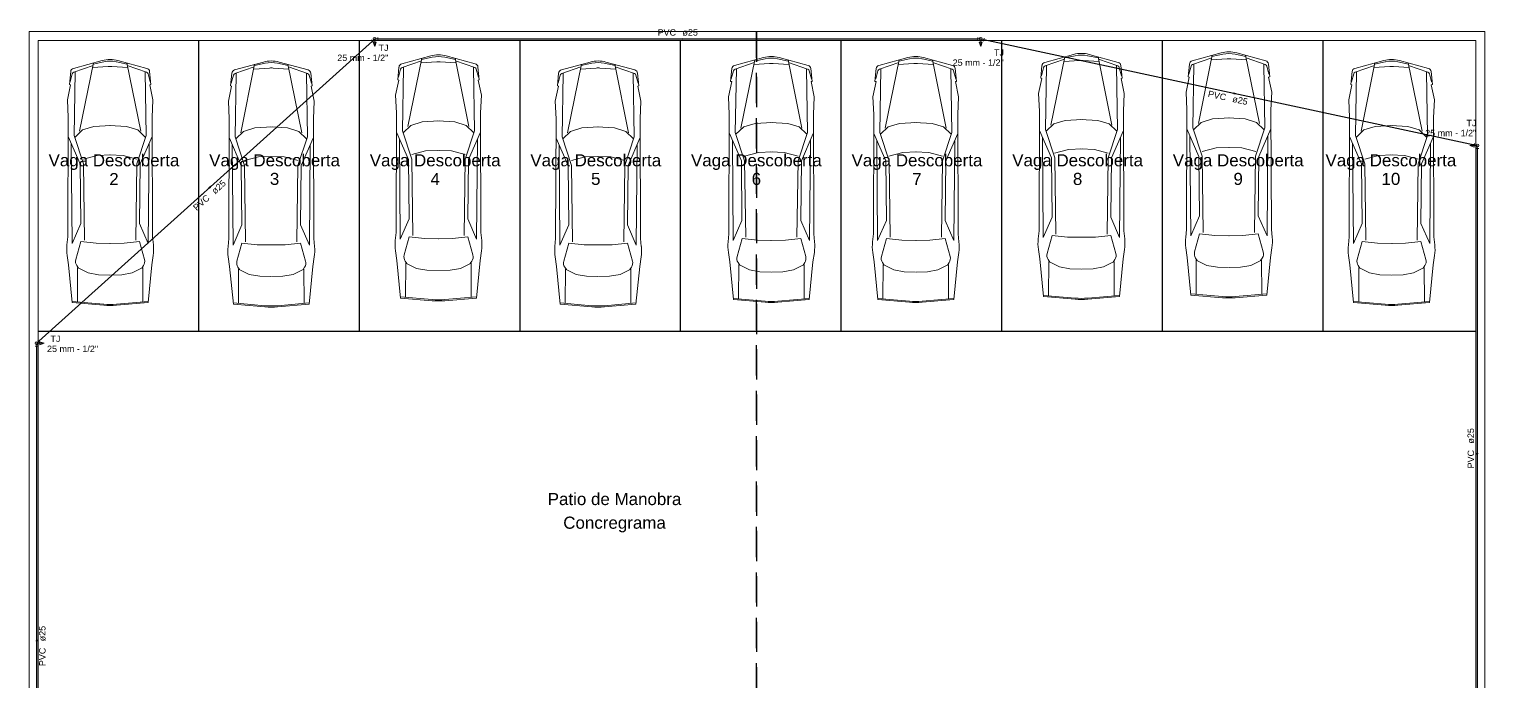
# Model space of a CAD drawing. Header units: inches. Extents: x -21 to 129, y -108 to 34.
# Drawn here: x 39.67 to 63.69, y 19.75 to 30.5 of the extents above; entities that cross this region are included whole.
import ezdxf

# ---------------------------------------------------------------- set-up
doc = ezdxf.new("R2010")
doc.units = ezdxf.units.IN
doc.header["$MEASUREMENT"] = 0
doc.linetypes.add('Dashed', pattern=[0.75, 0.5, -0.25])
for name, color, linetype, lineweight in [('AF-Conexões detalhe', 8, 'Continuous', 20), ('AF-Textos conexão', 7, 'Continuous', 20), ('AF-Tubos detalhe', 170, 'Continuous', 30), ('AL-Sentido tubo', 9, 'Continuous', 20), ('AL-Textos tubo', 7, 'Continuous', 20), ('xMOVEIS', 253, 'Continuous', 20), ('xMURO', 4, 'Continuous', 20), ('xPISO', 4, 'Continuous', 30), ('xPROJEÇÃO', 4, 'Dashed', 30), ('xTEXTO', 7, 'Continuous', 20)]:
    doc.layers.add(name, color=color, linetype=linetype, lineweight=lineweight)
doc.styles.add('Arial', font='arial.ttf')

# ---------------------------------------------------------------- blocks, each defined once
blk = doc.blocks.new('_Closed')
at = {"color": 0, "linetype": 'ByBlock', "lineweight": -2}
for p, q in [((-1, 0.166667), (0, 0)), ((-1, 0.166667), (-1, -0.166667)), ((0, 0), (-1, -0.166667)), ((0, 0), (-1, 0))]:
    blk.add_line(p, q, dxfattribs=at)

msp = doc.modelspace()

# ---------------------------------------------------------------- linework, layer by layer
at = {"layer": 'AF-Conexões detalhe', "linetype": 'Continuous'}
for p, q in [((45.349, 30.283), (45.315, 30.32)), ((45.369, 30.335), (45.332, 30.301)), ((45.344, 30.285), (45.394, 30.285)), ((45.344, 30.285), (45.369, 30.21)), ((45.369, 30.335), (45.419, 30.335)), ((45.369, 30.335), (45.369, 30.21)), ((45.394, 30.285), (45.369, 30.21)), ((45.419, 30.31), (45.419, 30.36)), ((55.32, 30.31), (55.32, 30.36)), ((55.37, 30.335), (55.32, 30.335)), ((55.345, 30.285), (55.395, 30.285)), ((55.345, 30.285), (55.37, 30.21)), ((55.37, 30.335), (55.419, 30.324)), ((55.37, 30.335), (55.37, 30.21)), ((55.395, 30.285), (55.37, 30.21)), ((55.414, 30.3), (55.425, 30.349)), ((63.515, 28.599), (63.44, 28.574)), ((63.511, 28.56), (63.521, 28.609)), ((63.515, 28.599), (63.515, 28.549)), ((63.565, 28.574), (63.44, 28.574)), ((63.515, 28.549), (63.44, 28.574)), ((63.565, 28.574), (63.516, 28.585)), ((63.54, 28.524), (63.59, 28.524)), ((63.565, 28.574), (63.565, 28.524)), ((39.816, 25.259), (39.766, 25.259)), ((39.791, 25.309), (39.828, 25.342)), ((39.791, 25.309), (39.791, 25.259)), ((39.791, 25.309), (39.916, 25.309)), ((39.845, 25.324), (39.811, 25.361)), ((39.841, 25.284), (39.841, 25.334)), ((39.841, 25.334), (39.916, 25.309)), ((39.841, 25.284), (39.916, 25.309))]:
    msp.add_line(p, q, dxfattribs=at)
for centre in [(45.369, 30.335), (45.369, 30.335), (45.369, 30.335), (55.37, 30.335), (55.37, 30.335), (55.37, 30.335), (63.565, 28.574), (63.565, 28.574), (63.565, 28.574), (39.791, 25.309), (39.791, 25.309), (39.791, 25.309)]:
    msp.add_circle(centre, 0.025, dxfattribs=at)
at = {"layer": 'AF-Tubos detalhe'}
for p, q in [((39.828, 25.342), (45.332, 30.301)), ((45.419, 30.335), (55.32, 30.335)), ((55.419, 30.324), (63.516, 28.585)), ((63.565, 28.524), (63.565, 18.623)), ((39.791, 15.357), (39.791, 25.259))]:
    msp.add_line(p, q, dxfattribs=at)
at = {"layer": 'AL-Sentido tubo'}
for points in [[(50.451, 30.335), (50.289, 30.335)], [(59.547, 29.438), (59.389, 29.472)], [(42.64, 27.876), (42.52, 27.768)], [(63.565, 23.493), (63.565, 23.655)], [(39.791, 20.389), (39.791, 20.227)]]:
    msp.add_lwpolyline(points, dxfattribs=at)
at = {"layer": 'xMOVEIS'}
for p, q in [((45.815, 29.924), (46.293, 30.055)), ((46.142, 29.996), (46.319, 30.034)), ((46.701, 29.996), (46.524, 30.034)), ((47.029, 29.924), (46.551, 30.055)), ((56.426, 29.949), (56.903, 30.08)), ((56.757, 30.042), (56.529, 28.912)), ((56.753, 30.021), (56.93, 30.059)), ((57.312, 30.021), (57.135, 30.059)), ((57.639, 29.949), (57.161, 30.08)), ((57.308, 30.042), (57.536, 28.912)), ((58.859, 29.974), (59.337, 30.105)), ((59.19, 30.067), (58.962, 28.937)), ((59.186, 30.046), (59.363, 30.084)), ((59.745, 30.046), (59.568, 30.084)), ((60.073, 29.974), (59.595, 30.105)), ((59.741, 30.067), (59.969, 28.937)), ((40.331, 29.584), (40.352, 29.796)), ((40.397, 29.848), (40.874, 29.979)), ((40.721, 29.899), (40.405, 29.789)), ((40.425, 29.791), (40.408, 28.741)), ((40.728, 29.942), (40.5, 28.811)), ((40.973, 29.88), (40.713, 29.864)), ((40.724, 29.921), (40.901, 29.959)), ((41.033, 29.88), (41.294, 29.864)), ((41.283, 29.921), (41.106, 29.959)), ((41.61, 29.848), (41.132, 29.979)), ((41.279, 29.942), (41.507, 28.811)), ((41.285, 29.899), (41.602, 29.789)), ((41.582, 29.791), (41.599, 28.741)), ((41.676, 29.584), (41.655, 29.796)), ((43.055, 29.823), (43.533, 29.954)), ((43.38, 29.874), (43.063, 29.764)), ((43.387, 29.917), (43.159, 28.786)), ((43.632, 29.855), (43.372, 29.839)), ((43.383, 29.896), (43.56, 29.934)), ((43.692, 29.855), (43.953, 29.839)), ((43.942, 29.896), (43.765, 29.934)), ((44.269, 29.823), (43.791, 29.954)), ((43.938, 29.917), (44.166, 28.786)), ((43.944, 29.874), (44.261, 29.764)), ((45.749, 29.66), (45.77, 29.871)), ((45.797, 29.836), (45.76, 29.703)), ((46.14, 29.974), (45.823, 29.864)), ((45.843, 29.866), (45.826, 28.816)), ((46.146, 30.017), (45.918, 28.887)), ((46.392, 29.955), (46.131, 29.939)), ((46.452, 29.955), (46.712, 29.939)), ((46.697, 30.017), (46.925, 28.887)), ((46.704, 29.974), (47.021, 29.864)), ((47, 29.866), (47.017, 28.816)), ((47.046, 29.836), (47.083, 29.703)), ((47.095, 29.66), (47.073, 29.871)), ((48.449, 29.823), (48.927, 29.954)), ((48.773, 29.874), (48.457, 29.764)), ((48.78, 29.917), (48.552, 28.786)), ((49.026, 29.855), (48.765, 29.839)), ((48.776, 29.896), (48.953, 29.934)), ((49.086, 29.855), (49.346, 29.839)), ((49.335, 29.896), (49.158, 29.934)), ((49.662, 29.823), (49.185, 29.954)), ((49.331, 29.917), (49.559, 28.786)), ((49.338, 29.874), (49.654, 29.764)), ((51.242, 29.635), (51.264, 29.846)), ((51.291, 29.811), (51.254, 29.678)), ((51.308, 29.899), (51.786, 30.03)), ((51.633, 29.949), (51.316, 29.839)), ((51.337, 29.841), (51.32, 28.791)), ((51.64, 29.992), (51.412, 28.861)), ((51.885, 29.93), (51.625, 29.914)), ((51.636, 29.971), (51.813, 30.009)), ((51.945, 29.93), (52.206, 29.914)), ((52.194, 29.971), (52.017, 30.009)), ((52.522, 29.899), (52.044, 30.03)), ((52.191, 29.992), (52.418, 28.861)), ((52.197, 29.949), (52.514, 29.839)), ((52.494, 29.841), (52.51, 28.791)), ((52.54, 29.811), (52.577, 29.678)), ((52.588, 29.635), (52.567, 29.846)), ((53.625, 29.635), (53.647, 29.846)), ((53.674, 29.811), (53.637, 29.678)), ((53.691, 29.899), (54.169, 30.03)), ((54.016, 29.949), (53.699, 29.839)), ((53.72, 29.841), (53.703, 28.791)), ((54.023, 29.992), (53.795, 28.861)), ((54.268, 29.93), (54.008, 29.914)), ((54.019, 29.971), (54.196, 30.009)), ((54.328, 29.93), (54.589, 29.914)), ((54.578, 29.971), (54.401, 30.009)), ((54.905, 29.899), (54.427, 30.03)), ((54.574, 29.992), (54.802, 28.861)), ((54.58, 29.949), (54.897, 29.839)), ((54.877, 29.841), (54.894, 28.791)), ((54.923, 29.811), (54.96, 29.678)), ((54.971, 29.635), (54.95, 29.846)), ((56.36, 29.685), (56.381, 29.896)), ((56.408, 29.861), (56.371, 29.728)), ((56.75, 29.999), (56.434, 29.889)), ((56.454, 29.891), (56.437, 28.842)), ((57.002, 29.98), (56.742, 29.964)), ((57.062, 29.98), (57.323, 29.964)), ((57.315, 29.999), (57.631, 29.889)), ((57.611, 29.891), (57.628, 28.842)), ((57.657, 29.861), (57.694, 29.728)), ((57.705, 29.685), (57.684, 29.896)), ((58.793, 29.71), (58.814, 29.921)), ((58.841, 29.886), (58.804, 29.753)), ((59.184, 30.024), (58.867, 29.914)), ((58.887, 29.916), (58.87, 28.867)), ((59.436, 30.005), (59.175, 29.989)), ((59.496, 30.005), (59.756, 29.989)), ((59.748, 30.024), (60.065, 29.914)), ((60.044, 29.916), (60.061, 28.867)), ((60.09, 29.886), (60.127, 29.753)), ((60.139, 29.71), (60.117, 29.921)), ((61.477, 29.584), (61.498, 29.796)), ((61.543, 29.848), (62.021, 29.979)), ((61.868, 29.899), (61.551, 29.789)), ((61.571, 29.791), (61.554, 28.741)), ((61.874, 29.942), (61.646, 28.811)), ((62.12, 29.88), (61.859, 29.864)), ((61.871, 29.921), (62.047, 29.959)), ((62.18, 29.88), (62.44, 29.864)), ((62.429, 29.921), (62.252, 29.959)), ((62.757, 29.848), (62.279, 29.979)), ((62.425, 29.942), (62.653, 28.811)), ((62.432, 29.899), (62.749, 29.789)), ((62.728, 29.791), (62.745, 28.741)), ((62.823, 29.584), (62.801, 29.796)), ((40.297, 29.332), (40.348, 29.58)), ((40.348, 29.58), (40.331, 29.584)), ((40.379, 29.761), (40.342, 29.628)), ((41.628, 29.761), (41.665, 29.628)), ((41.659, 29.58), (41.676, 29.584)), ((41.71, 29.332), (41.659, 29.58)), ((42.955, 29.307), (43.007, 29.555)), ((42.989, 29.559), (43.011, 29.771)), ((43.007, 29.555), (42.989, 29.559)), ((43.038, 29.736), (43.001, 29.603)), ((43.084, 29.765), (43.067, 28.716)), ((44.241, 29.765), (44.258, 28.716)), ((44.287, 29.736), (44.324, 29.603)), ((44.335, 29.559), (44.314, 29.771)), ((44.318, 29.555), (44.335, 29.559)), ((44.369, 29.307), (44.318, 29.555)), ((45.715, 29.408), (45.766, 29.655)), ((45.766, 29.655), (45.749, 29.66)), ((47.077, 29.655), (47.095, 29.66)), ((47.129, 29.408), (47.077, 29.655)), ((48.349, 29.307), (48.4, 29.555)), ((48.383, 29.559), (48.404, 29.771)), ((48.4, 29.555), (48.383, 29.559)), ((48.431, 29.736), (48.394, 29.603)), ((48.477, 29.765), (48.46, 28.716)), ((49.634, 29.765), (49.651, 28.716)), ((49.68, 29.736), (49.717, 29.603)), ((49.728, 29.559), (49.707, 29.771)), ((49.711, 29.555), (49.728, 29.559)), ((49.762, 29.307), (49.711, 29.555)), ((51.208, 29.382), (51.26, 29.63)), ((51.26, 29.63), (51.242, 29.635)), ((52.571, 29.63), (52.588, 29.635)), ((52.622, 29.382), (52.571, 29.63)), ((53.591, 29.382), (53.643, 29.63)), ((53.643, 29.63), (53.625, 29.635)), ((54.954, 29.63), (54.971, 29.635)), ((55.005, 29.382), (54.954, 29.63)), ((56.326, 29.433), (56.377, 29.68)), ((56.377, 29.68), (56.36, 29.685)), ((57.688, 29.68), (57.705, 29.685)), ((57.739, 29.433), (57.688, 29.68)), ((58.759, 29.458), (58.81, 29.706)), ((58.81, 29.706), (58.793, 29.71)), ((60.121, 29.706), (60.139, 29.71)), ((60.173, 29.458), (60.121, 29.706)), ((61.443, 29.332), (61.494, 29.58)), ((61.494, 29.58), (61.477, 29.584)), ((61.525, 29.761), (61.488, 29.628)), ((62.774, 29.761), (62.811, 29.628)), ((62.805, 29.58), (62.823, 29.584)), ((62.857, 29.332), (62.805, 29.58)), ((40.309, 29.039), (40.297, 29.332)), ((41.698, 29.039), (41.71, 29.332)), ((45.727, 29.115), (45.715, 29.408)), ((47.116, 29.115), (47.129, 29.408)), ((51.22, 29.09), (51.208, 29.382)), ((52.61, 29.09), (52.622, 29.382)), ((53.604, 29.09), (53.591, 29.382)), ((54.993, 29.09), (55.005, 29.382)), ((56.338, 29.14), (56.326, 29.433)), ((57.727, 29.14), (57.739, 29.433)), ((58.771, 29.165), (58.759, 29.458)), ((60.16, 29.165), (60.173, 29.458)), ((61.455, 29.039), (61.443, 29.332)), ((62.844, 29.039), (62.857, 29.332)), ((42.968, 29.014), (42.955, 29.307)), ((44.357, 29.014), (44.369, 29.307)), ((45.722, 27.14), (45.727, 29.115)), ((47.122, 27.14), (47.116, 29.115)), ((48.361, 29.014), (48.349, 29.307)), ((49.75, 29.014), (49.762, 29.307)), ((51.215, 27.115), (51.22, 29.09)), ((52.615, 27.115), (52.61, 29.09)), ((53.598, 27.115), (53.604, 29.09)), ((54.998, 27.115), (54.993, 29.09)), ((56.332, 27.165), (56.338, 29.14)), ((57.733, 27.165), (57.727, 29.14)), ((58.766, 27.19), (58.771, 29.165)), ((60.166, 27.19), (60.16, 29.165)), ((40.303, 27.065), (40.309, 29.039)), ((40.547, 28.832), (40.42, 28.71)), ((40.734, 28.891), (40.547, 28.832)), ((41.016, 28.907), (40.734, 28.891)), ((40.99, 28.907), (41.273, 28.891)), ((41.273, 28.891), (41.46, 28.832)), ((41.46, 28.832), (41.587, 28.71)), ((41.704, 27.065), (41.698, 29.039)), ((42.962, 27.04), (42.968, 29.014)), ((43.393, 28.866), (43.206, 28.807)), ((43.675, 28.882), (43.393, 28.866)), ((43.649, 28.882), (43.932, 28.866)), ((43.932, 28.866), (44.119, 28.807)), ((44.362, 27.04), (44.357, 29.014)), ((45.965, 28.908), (45.838, 28.785)), ((46.152, 28.966), (45.965, 28.908)), ((46.435, 28.982), (46.152, 28.966)), ((46.409, 28.982), (46.691, 28.966)), ((46.691, 28.966), (46.878, 28.908)), ((46.878, 28.908), (47.005, 28.785)), ((48.355, 27.04), (48.361, 29.014)), ((48.786, 28.866), (48.599, 28.807)), ((49.069, 28.882), (48.786, 28.866)), ((49.043, 28.882), (49.325, 28.866)), ((49.325, 28.866), (49.512, 28.807)), ((49.756, 27.04), (49.75, 29.014)), ((51.459, 28.883), (51.331, 28.76)), ((51.646, 28.941), (51.459, 28.883)), ((51.928, 28.957), (51.646, 28.941)), ((51.902, 28.957), (52.185, 28.941)), ((52.185, 28.941), (52.372, 28.883)), ((52.372, 28.883), (52.499, 28.76)), ((53.842, 28.883), (53.715, 28.76)), ((54.029, 28.941), (53.842, 28.883)), ((54.311, 28.957), (54.029, 28.941)), ((54.285, 28.957), (54.568, 28.941)), ((54.568, 28.941), (54.755, 28.883)), ((54.755, 28.883), (54.882, 28.76)), ((56.437, 28.842), (56.591, 28.373)), ((56.576, 28.933), (56.449, 28.81)), ((56.763, 28.991), (56.576, 28.933)), ((57.045, 29.007), (56.763, 28.991)), ((57.019, 29.007), (57.302, 28.991)), ((57.302, 28.991), (57.489, 28.933)), ((57.628, 28.842), (57.474, 28.373)), ((57.489, 28.933), (57.616, 28.81)), ((58.774, 28.848), (58.971, 28.395)), ((58.87, 28.867), (59.025, 28.398)), ((59.009, 28.958), (58.882, 28.835)), ((59.196, 29.016), (59.009, 28.958)), ((59.479, 29.032), (59.196, 29.016)), ((59.453, 29.032), (59.735, 29.016)), ((59.735, 29.016), (59.922, 28.958)), ((60.061, 28.867), (59.907, 28.398)), ((59.922, 28.958), (60.049, 28.835)), ((60.157, 28.848), (59.96, 28.395)), ((61.45, 27.065), (61.455, 29.039)), ((61.693, 28.832), (61.566, 28.71)), ((61.88, 28.891), (61.693, 28.832)), ((62.163, 28.907), (61.88, 28.891)), ((62.137, 28.907), (62.419, 28.891)), ((62.419, 28.891), (62.606, 28.832)), ((62.606, 28.832), (62.733, 28.71)), ((62.85, 27.065), (62.844, 29.039)), ((40.312, 28.723), (40.509, 28.27)), ((40.374, 26.956), (40.36, 28.613)), ((40.408, 28.741), (40.562, 28.273)), ((41.599, 28.741), (41.444, 28.273)), ((41.695, 28.723), (41.498, 28.27)), ((41.633, 26.956), (41.647, 28.613)), ((42.971, 28.698), (43.168, 28.245)), ((43.067, 28.716), (43.221, 28.247)), ((43.206, 28.807), (43.079, 28.685)), ((44.258, 28.716), (44.103, 28.247)), ((44.119, 28.807), (44.246, 28.685)), ((44.354, 28.698), (44.157, 28.245)), ((45.73, 28.798), (45.927, 28.345)), ((45.792, 27.031), (45.778, 28.688)), ((45.826, 28.816), (45.981, 28.348)), ((47.017, 28.816), (46.863, 28.348)), ((47.113, 28.798), (46.916, 28.345)), ((47.051, 27.031), (47.065, 28.688)), ((48.364, 28.698), (48.561, 28.245)), ((48.46, 28.716), (48.614, 28.247)), ((48.599, 28.807), (48.472, 28.685)), ((49.651, 28.716), (49.497, 28.247)), ((49.512, 28.807), (49.639, 28.685)), ((49.747, 28.698), (49.55, 28.245)), ((51.224, 28.773), (51.421, 28.32)), ((51.286, 27.006), (51.272, 28.663)), ((51.32, 28.791), (51.474, 28.323)), ((52.51, 28.791), (52.356, 28.323)), ((52.607, 28.773), (52.41, 28.32)), ((52.545, 27.006), (52.559, 28.663)), ((53.607, 28.773), (53.804, 28.32)), ((53.669, 27.006), (53.655, 28.663)), ((53.703, 28.791), (53.857, 28.323)), ((54.894, 28.791), (54.739, 28.323)), ((54.99, 28.773), (54.793, 28.32)), ((54.928, 27.006), (54.942, 28.663)), ((56.341, 28.823), (56.538, 28.37)), ((56.403, 27.057), (56.389, 28.713)), ((57.724, 28.823), (57.527, 28.37)), ((57.662, 27.057), (57.676, 28.713)), ((58.836, 27.082), (58.822, 28.738)), ((60.095, 27.082), (60.109, 28.738)), ((61.458, 28.723), (61.655, 28.27)), ((61.52, 26.956), (61.506, 28.613)), ((61.554, 28.741), (61.709, 28.273)), ((62.745, 28.741), (62.591, 28.273)), ((62.841, 28.723), (62.644, 28.27)), ((62.779, 26.956), (62.793, 28.613)), ((40.791, 28.411), (40.561, 28.351)), ((41.014, 28.42), (40.791, 28.411)), ((40.993, 28.42), (41.216, 28.411)), ((41.216, 28.411), (41.445, 28.351)), ((43.033, 26.931), (43.019, 28.588)), ((43.45, 28.386), (43.22, 28.325)), ((43.673, 28.395), (43.45, 28.386)), ((43.652, 28.395), (43.875, 28.386)), ((43.875, 28.386), (44.104, 28.325)), ((44.292, 26.931), (44.306, 28.588)), ((46.209, 28.486), (45.98, 28.426)), ((46.432, 28.495), (46.209, 28.486)), ((46.411, 28.495), (46.634, 28.486)), ((46.634, 28.486), (46.864, 28.426)), ((48.426, 26.931), (48.412, 28.588)), ((48.843, 28.386), (48.614, 28.325)), ((49.066, 28.395), (48.843, 28.386)), ((49.045, 28.395), (49.268, 28.386)), ((49.268, 28.386), (49.498, 28.325)), ((49.685, 26.931), (49.699, 28.588)), ((51.703, 28.461), (51.473, 28.401)), ((51.926, 28.47), (51.703, 28.461)), ((51.905, 28.47), (52.128, 28.461)), ((52.128, 28.461), (52.357, 28.401)), ((54.086, 28.461), (53.856, 28.401)), ((54.309, 28.47), (54.086, 28.461)), ((54.288, 28.47), (54.511, 28.461)), ((54.511, 28.461), (54.74, 28.401)), ((56.538, 28.37), (56.547, 27.389)), ((56.82, 28.512), (56.59, 28.451)), ((56.591, 28.373), (56.609, 27.112)), ((57.043, 28.52), (56.82, 28.512)), ((57.022, 28.52), (57.245, 28.512)), ((57.245, 28.512), (57.475, 28.451)), ((57.474, 28.373), (57.456, 27.112)), ((57.527, 28.37), (57.518, 27.389)), ((58.971, 28.395), (58.981, 27.414)), ((59.253, 28.537), (59.024, 28.476)), ((59.025, 28.398), (59.043, 27.137)), ((59.476, 28.545), (59.253, 28.537)), ((59.455, 28.545), (59.678, 28.537)), ((59.678, 28.537), (59.908, 28.476)), ((59.907, 28.398), (59.889, 27.137)), ((59.96, 28.395), (59.951, 27.414)), ((61.937, 28.411), (61.708, 28.351)), ((62.16, 28.42), (61.937, 28.411)), ((62.139, 28.42), (62.362, 28.411)), ((62.362, 28.411), (62.592, 28.351)), ((40.509, 28.27), (40.518, 27.288)), ((40.562, 28.273), (40.58, 27.012)), ((41.444, 28.273), (41.426, 27.012)), ((41.498, 28.27), (41.489, 27.288)), ((43.168, 28.245), (43.177, 27.263)), ((43.221, 28.247), (43.239, 26.987)), ((44.103, 28.247), (44.085, 26.987)), ((44.157, 28.245), (44.147, 27.263)), ((45.927, 28.345), (45.937, 27.363)), ((45.981, 28.348), (45.999, 27.087)), ((46.863, 28.348), (46.845, 27.087)), ((46.916, 28.345), (46.907, 27.363)), ((48.561, 28.245), (48.57, 27.263)), ((48.614, 28.247), (48.633, 26.987)), ((49.497, 28.247), (49.479, 26.987)), ((49.55, 28.245), (49.541, 27.263)), ((51.421, 28.32), (51.43, 27.338)), ((51.474, 28.323), (51.492, 27.062)), ((52.356, 28.323), (52.338, 27.062)), ((52.41, 28.32), (52.4, 27.338)), ((53.804, 28.32), (53.813, 27.338)), ((53.857, 28.323), (53.875, 27.062)), ((54.739, 28.323), (54.721, 27.062)), ((54.793, 28.32), (54.783, 27.338)), ((61.655, 28.27), (61.665, 27.288)), ((61.709, 28.273), (61.727, 27.012)), ((62.591, 28.273), (62.573, 27.012)), ((62.644, 28.27), (62.635, 27.288)), ((56.547, 27.389), (56.403, 27.057)), ((57.518, 27.389), (57.662, 27.057)), ((58.981, 27.414), (58.836, 27.082)), ((59.951, 27.414), (60.095, 27.082)), ((40.518, 27.288), (40.374, 26.956)), ((41.489, 27.288), (41.633, 26.956)), ((43.177, 27.263), (43.033, 26.931)), ((44.147, 27.263), (44.292, 26.931)), ((45.937, 27.363), (45.792, 27.031)), ((46.907, 27.363), (47.051, 27.031)), ((48.57, 27.263), (48.426, 26.931)), ((49.541, 27.263), (49.685, 26.931)), ((51.43, 27.338), (51.286, 27.006)), ((52.4, 27.338), (52.545, 27.006)), ((53.813, 27.338), (53.669, 27.006)), ((54.783, 27.338), (54.928, 27.006)), ((56.319, 27.034), (56.332, 27.165)), ((57.746, 27.034), (57.733, 27.165)), ((58.753, 27.059), (58.766, 27.19)), ((60.179, 27.059), (60.166, 27.19)), ((61.665, 27.288), (61.52, 26.956)), ((62.635, 27.288), (62.779, 26.956)), ((40.29, 26.934), (40.303, 27.065)), ((40.52, 26.989), (40.437, 26.692)), ((40.772, 26.962), (40.52, 26.989)), ((41.011, 26.959), (40.772, 26.962)), ((40.996, 26.959), (41.235, 26.962)), ((41.235, 26.962), (41.487, 26.989)), ((41.487, 26.989), (41.57, 26.692)), ((41.717, 26.934), (41.704, 27.065)), ((42.949, 26.908), (42.962, 27.04)), ((43.179, 26.964), (43.096, 26.666)), ((43.431, 26.937), (43.179, 26.964)), ((43.67, 26.934), (43.431, 26.937)), ((43.655, 26.934), (43.894, 26.937)), ((43.894, 26.937), (44.146, 26.964)), ((44.146, 26.964), (44.229, 26.666)), ((44.375, 26.908), (44.362, 27.04)), ((45.709, 27.009), (45.722, 27.14)), ((45.938, 27.065), (45.855, 26.767)), ((46.19, 27.037), (45.938, 27.065)), ((46.429, 27.034), (46.19, 27.037)), ((46.414, 27.034), (46.653, 27.037)), ((46.653, 27.037), (46.906, 27.065)), ((46.906, 27.065), (46.988, 26.767)), ((47.135, 27.009), (47.122, 27.14)), ((48.342, 26.908), (48.355, 27.04)), ((48.572, 26.964), (48.489, 26.666)), ((48.824, 26.937), (48.572, 26.964)), ((49.063, 26.934), (48.824, 26.937)), ((49.048, 26.934), (49.287, 26.937)), ((49.287, 26.937), (49.539, 26.964)), ((49.539, 26.964), (49.622, 26.666)), ((49.769, 26.908), (49.756, 27.04)), ((51.202, 26.984), (51.215, 27.115)), ((51.431, 27.04), (51.349, 26.742)), ((51.684, 27.012), (51.431, 27.04)), ((51.923, 27.009), (51.684, 27.012)), ((51.907, 27.009), (52.147, 27.012)), ((52.147, 27.012), (52.399, 27.04)), ((52.399, 27.04), (52.482, 26.742)), ((52.628, 26.984), (52.615, 27.115)), ((53.585, 26.984), (53.598, 27.115)), ((53.814, 27.04), (53.732, 26.742)), ((54.067, 27.012), (53.814, 27.04)), ((54.306, 27.009), (54.067, 27.012)), ((54.29, 27.009), (54.53, 27.012)), ((54.53, 27.012), (54.782, 27.04)), ((54.782, 27.04), (54.865, 26.742)), ((55.011, 26.984), (54.998, 27.115)), ((56.549, 27.09), (56.466, 26.792)), ((56.801, 27.062), (56.549, 27.09)), ((57.04, 27.059), (56.801, 27.062)), ((57.025, 27.059), (57.264, 27.062)), ((57.264, 27.062), (57.516, 27.09)), ((57.516, 27.09), (57.599, 26.792)), ((58.982, 27.115), (58.899, 26.817)), ((59.234, 27.087), (58.982, 27.115)), ((59.474, 27.084), (59.234, 27.087)), ((59.458, 27.084), (59.697, 27.087)), ((59.697, 27.087), (59.95, 27.115)), ((59.95, 27.115), (60.032, 26.817)), ((61.437, 26.934), (61.45, 27.065)), ((61.666, 26.989), (61.583, 26.692)), ((61.918, 26.962), (61.666, 26.989)), ((62.158, 26.959), (61.918, 26.962)), ((62.142, 26.959), (62.381, 26.962)), ((62.381, 26.962), (62.634, 26.989)), ((62.634, 26.989), (62.716, 26.692)), ((62.863, 26.934), (62.85, 27.065)), ((40.316, 26.603), (40.294, 26.759)), ((41.69, 26.603), (41.713, 26.759)), ((42.975, 26.577), (42.953, 26.734)), ((44.349, 26.577), (44.372, 26.734)), ((45.735, 26.678), (45.712, 26.834)), ((45.796, 26.056), (45.735, 26.678)), ((47.047, 26.056), (47.109, 26.678)), ((47.109, 26.678), (47.131, 26.834)), ((48.368, 26.577), (48.346, 26.734)), ((49.743, 26.577), (49.765, 26.734)), ((51.228, 26.653), (51.206, 26.809)), ((52.602, 26.653), (52.625, 26.809)), ((53.611, 26.653), (53.589, 26.809)), ((54.985, 26.653), (55.008, 26.809)), ((56.345, 26.703), (56.323, 26.859)), ((56.407, 26.081), (56.345, 26.703)), ((56.482, 26.691), (56.509, 26.651)), ((57.583, 26.691), (57.556, 26.651)), ((57.658, 26.081), (57.72, 26.703)), ((57.72, 26.703), (57.742, 26.859)), ((58.779, 26.728), (58.756, 26.885)), ((58.84, 26.106), (58.779, 26.728)), ((58.915, 26.717), (58.942, 26.676)), ((58.926, 26.684), (58.924, 26.121)), ((58.926, 26.684), (59.102, 26.596)), ((60.005, 26.684), (59.829, 26.596)), ((60.016, 26.717), (59.989, 26.676)), ((60.005, 26.684), (60.007, 26.121)), ((60.091, 26.106), (60.153, 26.728)), ((60.153, 26.728), (60.175, 26.885)), ((61.463, 26.603), (61.44, 26.759)), ((62.837, 26.603), (62.859, 26.759)), ((40.378, 25.981), (40.316, 26.603)), ((40.453, 26.591), (40.48, 26.551)), ((40.464, 26.559), (40.462, 25.995)), ((40.464, 26.559), (40.64, 26.471)), ((40.64, 26.471), (40.813, 26.441)), ((40.813, 26.441), (40.998, 26.434)), ((41.194, 26.441), (41.009, 26.434)), ((41.367, 26.471), (41.194, 26.441)), ((41.543, 26.559), (41.367, 26.471)), ((41.554, 26.591), (41.527, 26.551)), ((41.543, 26.559), (41.545, 25.995)), ((41.629, 25.981), (41.69, 26.603)), ((43.037, 25.956), (42.975, 26.577)), ((43.112, 26.566), (43.139, 26.525)), ((43.123, 26.533), (43.121, 25.97)), ((43.123, 26.533), (43.299, 26.446)), ((43.299, 26.446), (43.472, 26.416)), ((44.026, 26.446), (43.853, 26.416)), ((44.202, 26.533), (44.026, 26.446)), ((44.213, 26.566), (44.186, 26.525)), ((44.202, 26.533), (44.204, 25.97)), ((44.288, 25.956), (44.349, 26.577)), ((45.871, 26.666), (45.898, 26.626)), ((45.882, 26.634), (45.88, 26.071)), ((45.882, 26.634), (46.058, 26.546)), ((46.058, 26.546), (46.231, 26.516)), ((46.231, 26.516), (46.416, 26.509)), ((46.613, 26.516), (46.428, 26.509)), ((46.785, 26.546), (46.613, 26.516)), ((46.961, 26.634), (46.785, 26.546)), ((46.972, 26.666), (46.945, 26.626)), ((46.961, 26.634), (46.963, 26.071)), ((48.43, 25.956), (48.368, 26.577)), ((48.505, 26.566), (48.532, 26.525)), ((48.516, 26.533), (48.514, 25.97)), ((48.516, 26.533), (48.692, 26.446)), ((48.692, 26.446), (48.865, 26.416)), ((49.419, 26.446), (49.246, 26.416)), ((49.595, 26.533), (49.419, 26.446)), ((49.606, 26.566), (49.579, 26.525)), ((49.595, 26.533), (49.597, 25.97)), ((49.681, 25.956), (49.743, 26.577)), ((51.29, 26.031), (51.228, 26.653)), ((51.365, 26.641), (51.392, 26.601)), ((51.376, 26.609), (51.374, 26.046)), ((51.376, 26.609), (51.552, 26.521)), ((51.552, 26.521), (51.724, 26.491)), ((51.724, 26.491), (51.909, 26.484)), ((52.106, 26.491), (51.921, 26.484)), ((52.278, 26.521), (52.106, 26.491)), ((52.455, 26.609), (52.278, 26.521)), ((52.466, 26.641), (52.438, 26.601)), ((52.455, 26.609), (52.457, 26.046)), ((52.541, 26.031), (52.602, 26.653)), ((53.673, 26.031), (53.611, 26.653)), ((53.748, 26.641), (53.775, 26.601)), ((53.759, 26.609), (53.757, 26.046)), ((53.759, 26.609), (53.935, 26.521)), ((53.935, 26.521), (54.107, 26.491)), ((54.107, 26.491), (54.292, 26.484)), ((54.489, 26.491), (54.304, 26.484)), ((54.662, 26.521), (54.489, 26.491)), ((54.838, 26.609), (54.662, 26.521)), ((54.849, 26.641), (54.822, 26.601)), ((54.838, 26.609), (54.84, 26.046)), ((54.924, 26.031), (54.985, 26.653)), ((56.493, 26.659), (56.491, 26.096)), ((56.493, 26.659), (56.669, 26.571)), ((56.669, 26.571), (56.842, 26.541)), ((56.842, 26.541), (57.027, 26.534)), ((57.223, 26.541), (57.038, 26.534)), ((57.396, 26.571), (57.223, 26.541)), ((57.572, 26.659), (57.396, 26.571)), ((57.572, 26.659), (57.574, 26.096)), ((59.102, 26.596), (59.275, 26.566)), ((59.275, 26.566), (59.46, 26.559)), ((59.657, 26.566), (59.471, 26.559)), ((59.829, 26.596), (59.657, 26.566)), ((61.524, 25.981), (61.463, 26.603)), ((61.599, 26.591), (61.626, 26.551)), ((61.61, 26.559), (61.608, 25.995)), ((61.61, 26.559), (61.786, 26.471)), ((61.786, 26.471), (61.959, 26.441)), ((61.959, 26.441), (62.144, 26.434)), ((62.341, 26.441), (62.156, 26.434)), ((62.513, 26.471), (62.341, 26.441)), ((62.689, 26.559), (62.513, 26.471)), ((62.7, 26.591), (62.673, 26.551)), ((62.689, 26.559), (62.691, 25.995)), ((62.775, 25.981), (62.837, 26.603)), ((43.472, 26.416), (43.657, 26.409)), ((43.853, 26.416), (43.668, 26.409)), ((48.865, 26.416), (49.05, 26.409)), ((49.246, 26.416), (49.061, 26.409)), ((40.898, 25.936), (40.378, 25.981)), ((40.898, 25.954), (40.379, 25.999)), ((41.108, 25.954), (41.628, 25.999)), ((41.108, 25.936), (41.629, 25.981)), ((43.557, 25.911), (43.037, 25.956)), ((43.557, 25.929), (43.038, 25.974)), ((43.767, 25.929), (44.287, 25.974)), ((43.767, 25.911), (44.288, 25.956)), ((46.317, 26.011), (45.796, 26.056)), ((46.317, 26.03), (45.797, 26.075)), ((46.527, 26.03), (47.046, 26.075)), ((46.527, 26.011), (47.047, 26.056)), ((48.951, 25.911), (48.43, 25.956)), ((48.951, 25.929), (48.431, 25.974)), ((49.161, 25.929), (49.68, 25.974)), ((49.161, 25.911), (49.681, 25.956)), ((51.81, 25.986), (51.29, 26.031)), ((51.81, 26.005), (51.291, 26.05)), ((52.02, 26.005), (52.54, 26.05)), ((52.02, 25.986), (52.541, 26.031)), ((54.193, 25.986), (53.673, 26.031)), ((54.193, 26.005), (53.674, 26.05)), ((54.403, 26.005), (54.923, 26.05)), ((54.403, 25.986), (54.924, 26.031)), ((56.927, 26.036), (56.407, 26.081)), ((56.927, 26.055), (56.408, 26.1)), ((57.137, 26.055), (57.657, 26.1)), ((57.137, 26.036), (57.658, 26.081)), ((59.361, 26.061), (58.84, 26.106)), ((59.361, 26.08), (58.841, 26.125)), ((59.571, 26.08), (60.09, 26.125)), ((59.571, 26.061), (60.091, 26.106)), ((62.045, 25.936), (61.524, 25.981)), ((62.045, 25.954), (61.525, 25.999)), ((62.255, 25.954), (62.774, 25.999)), ((62.255, 25.936), (62.775, 25.981))]:
    msp.add_line(p, q, dxfattribs=at)
for centre, radius, start, end in [((46.422, 29.584), 0.488, 74.6615, 105.339), ((46.422, 29.557), 0.488, 77.9053, 102.095), ((51.915, 29.559), 0.488, 74.6615, 105.339), ((54.298, 29.559), 0.488, 74.6615, 105.339), ((57.032, 29.609), 0.488, 74.6615, 105.339), ((57.032, 29.582), 0.488, 77.9053, 102.095), ((59.466, 29.634), 0.488, 74.6615, 105.339), ((59.466, 29.607), 0.488, 77.9053, 102.095), ((40.413, 29.79), 0.061, 105.339, 174.19), ((41.003, 29.509), 0.488, 74.6615, 105.339), ((41.003, 29.482), 0.488, 77.9053, 102.095), ((41.003, 29.393), 0.488, 86.4735, 93.5265), ((41.594, 29.79), 0.061, 5.8102, 74.6615), ((43.072, 29.764), 0.061, 105.339, 174.19), ((43.662, 29.484), 0.488, 74.6615, 105.339), ((43.662, 29.457), 0.488, 77.9053, 102.095), ((43.662, 29.368), 0.488, 86.4735, 93.5265), ((44.253, 29.764), 0.061, 5.8102, 74.6615), ((45.831, 29.865), 0.061, 105.339, 174.19), ((45.836, 29.825), 0.0406, 109.211, 164.514), ((46.422, 29.468), 0.488, 86.4735, 93.5265), ((47.007, 29.825), 0.0406, 15.4862, 70.7894), ((47.013, 29.865), 0.061, 5.8102, 74.6615), ((48.465, 29.764), 0.061, 105.339, 174.19), ((49.056, 29.484), 0.488, 74.6615, 105.339), ((49.056, 29.457), 0.488, 77.9053, 102.095), ((49.056, 29.368), 0.488, 86.4735, 93.5265), ((49.646, 29.764), 0.061, 5.8102, 74.6615), ((51.324, 29.84), 0.061, 105.339, 174.19), ((51.33, 29.8), 0.0406, 109.211, 164.514), ((51.915, 29.532), 0.488, 77.9053, 102.095), ((51.915, 29.443), 0.488, 86.4735, 93.5265), ((52.501, 29.8), 0.0406, 15.4862, 70.7894), ((52.506, 29.84), 0.061, 5.8102, 74.6615), ((53.707, 29.84), 0.061, 105.339, 174.19), ((53.713, 29.8), 0.0406, 109.211, 164.514), ((54.298, 29.532), 0.488, 77.9053, 102.095), ((54.298, 29.443), 0.488, 86.4735, 93.5265), ((54.884, 29.8), 0.0406, 15.4862, 70.7894), ((54.889, 29.84), 0.061, 5.8102, 74.6615), ((56.442, 29.89), 0.061, 105.339, 174.19), ((56.447, 29.851), 0.0406, 109.211, 164.514), ((57.032, 29.493), 0.488, 86.4735, 93.5265), ((57.618, 29.851), 0.0406, 15.4862, 70.7894), ((57.623, 29.89), 0.061, 5.8102, 74.6615), ((58.875, 29.915), 0.061, 105.339, 174.19), ((58.88, 29.876), 0.0406, 109.211, 164.514), ((59.466, 29.518), 0.488, 86.4735, 93.5265), ((60.051, 29.876), 0.0406, 15.4862, 70.7894), ((60.057, 29.915), 0.061, 5.8102, 74.6615), ((61.559, 29.79), 0.061, 105.339, 174.19), ((62.15, 29.509), 0.488, 74.6615, 105.339), ((62.15, 29.482), 0.488, 77.9053, 102.095), ((62.15, 29.393), 0.488, 86.4735, 93.5265), ((62.741, 29.79), 0.061, 5.8102, 74.6615), ((40.418, 29.75), 0.0406, 109.211, 164.514), ((41.589, 29.75), 0.0406, 15.4862, 70.7894), ((43.077, 29.725), 0.0406, 109.211, 164.514), ((44.248, 29.725), 0.0406, 15.4862, 70.7894), ((48.47, 29.725), 0.0406, 109.211, 164.514), ((49.641, 29.725), 0.0406, 15.4862, 70.7894), ((61.564, 29.75), 0.0406, 109.211, 164.514), ((62.735, 29.75), 0.0406, 15.4862, 70.7894), ((41.018, 26.862), 0.732, 174.374, 188.072), ((40.988, 26.862), 0.732, 351.928, 5.6257), ((43.677, 26.837), 0.732, 174.374, 188.072), ((43.647, 26.837), 0.732, 351.928, 5.6257), ((46.437, 26.937), 0.732, 174.374, 188.072), ((46.407, 26.937), 0.732, 351.928, 5.6257), ((49.071, 26.837), 0.732, 174.374, 188.072), ((49.041, 26.837), 0.732, 351.928, 5.6257), ((51.93, 26.912), 0.732, 174.374, 188.072), ((51.9, 26.912), 0.732, 351.928, 5.6257), ((54.313, 26.912), 0.732, 174.374, 188.072), ((54.283, 26.912), 0.732, 351.928, 5.6257), ((57.047, 26.962), 0.732, 174.374, 188.072), ((57.017, 26.962), 0.732, 351.928, 5.6257), ((59.481, 26.987), 0.732, 174.374, 188.072), ((59.451, 26.987), 0.732, 351.928, 5.6257), ((62.165, 26.862), 0.732, 174.374, 188.072), ((62.135, 26.862), 0.732, 351.928, 5.6257), ((40.554, 26.659), 0.122, 164.469, 213.736), ((41.452, 26.659), 0.122, 326.264, 15.5306), ((45.973, 26.734), 0.122, 164.469, 213.736), ((46.871, 26.734), 0.122, 326.264, 15.5306), ((51.466, 26.709), 0.122, 164.469, 213.736), ((52.364, 26.709), 0.122, 326.264, 15.5306), ((53.849, 26.709), 0.122, 164.469, 213.736), ((54.747, 26.709), 0.122, 326.264, 15.5306), ((56.583, 26.759), 0.122, 164.469, 213.736), ((57.482, 26.759), 0.122, 326.264, 15.5306), ((59.017, 26.784), 0.122, 164.469, 213.736), ((59.915, 26.784), 0.122, 326.264, 15.5306), ((61.701, 26.659), 0.122, 164.469, 213.736), ((62.599, 26.659), 0.122, 326.264, 15.5306), ((43.213, 26.634), 0.122, 164.469, 213.736), ((44.111, 26.634), 0.122, 326.264, 15.5306), ((48.606, 26.634), 0.122, 164.469, 213.736), ((49.505, 26.634), 0.122, 326.264, 15.5306), ((41.003, 27.169), 1.219, 265.059, 274.941), ((46.422, 27.245), 1.219, 265.059, 274.941), ((46.422, 27.226), 1.219, 265.059, 274.941), ((51.915, 27.219), 1.219, 265.059, 274.941), ((51.915, 27.201), 1.219, 265.059, 274.941), ((54.298, 27.219), 1.219, 265.059, 274.941), ((54.298, 27.201), 1.219, 265.059, 274.941), ((57.032, 27.27), 1.219, 265.059, 274.941), ((57.032, 27.251), 1.219, 265.059, 274.941), ((59.466, 27.295), 1.219, 265.059, 274.941), ((59.466, 27.276), 1.219, 265.059, 274.941), ((62.15, 27.169), 1.219, 265.059, 274.941), ((41.003, 27.15), 1.219, 265.059, 274.941), ((43.662, 27.144), 1.219, 265.059, 274.941), ((43.662, 27.125), 1.219, 265.059, 274.941), ((49.056, 27.144), 1.219, 265.059, 274.941), ((49.056, 27.125), 1.219, 265.059, 274.941), ((62.15, 27.15), 1.219, 265.059, 274.941)]:
    msp.add_arc(centre, radius, start, end, dxfattribs=at)
at = {"layer": 'xMURO'}
for p, q in [((39.666, 30.46), (63.69, 30.46)), ((39.666, 5.226), (39.666, 30.46)), ((39.816, 30.31), (63.54, 30.31)), ((39.816, 5.226), (39.816, 30.31)), ((63.54, 30.31), (63.54, -14.857)), ((63.69, 30.46), (63.69, -14.857))]:
    msp.add_line(p, q, dxfattribs=at)
at = {"layer": 'xPISO'}
for p, q in [((42.466, 25.509), (42.466, 30.31)), ((45.117, 25.509), (45.117, 30.31)), ((47.767, 25.509), (47.767, 30.31)), ((50.418, 25.509), (50.418, 30.31)), ((53.068, 25.509), (53.068, 30.31)), ((55.718, 25.509), (55.718, 30.31)), ((58.369, 25.509), (58.369, 30.31)), ((61.019, 25.509), (61.019, 30.31)), ((39.816, 25.509), (63.54, 25.509))]:
    msp.add_line(p, q, dxfattribs=at)
at = {"layer": 'xPROJEÇÃO'}
for p, q in [((51.668, 30.46), (51.668, -2.975)), ((51.668, -2.975), (51.668, 30.46))]:
    msp.add_line(p, q, dxfattribs=at)

# ---------------------------------------------------------------- block references
at = {"layer": 'AL-Sentido tubo'}
for p, xscale, yscale, zscale, rotation in [((50.501, 30.335), -0.04999999999998295, 0.05000000000001137, 0.05000000000000176, 180), ((59.596, 29.427), -0.04999999999998345, 0.05000000000001126, 0.05000000000000176, 167.8749250460767), ((42.677, 27.91), -0.04999999999998291, 0.05000000000001292, 0.05000000000000176, 222.0201104589359), ((63.565, 23.443), 0.04999999999999716, 0.04999999999999716, 0.04999999999999716, 270), ((39.791, 20.439), -0.04999999999998295, 0.05000000000001137, 0.05000000000000176, 270)]:
    msp.add_blockref('_Closed', p, dxfattribs=dict(at, xscale=xscale, yscale=yscale, zscale=zscale, rotation=rotation))

# ---------------------------------------------------------------- texts
at = {"layer": 'AF-Textos conexão', "char_height": 0.1059, "attachment_point": 9, "line_spacing_factor": 0.798, "style": 'Arial'}
for s, insert, width in [('25 mm - 1/2"', (45.593, 29.97), 0.91767), ('TJ', (45.597, 30.136), 0.19737), ('TJ', (55.753, 30.055), 0.19737), ('25 mm - 1/2"', (55.749, 29.89), 0.91767), ('25 mm - 1/2"', (63.547, 28.727), 0.91767), ('TJ', (63.55, 28.892), 0.19737), ('25 mm - 1/2"', (40.803, 25.163), 0.91767), ('TJ', (40.183, 25.329), 0.19737)]:
    msp.add_mtext(s, dxfattribs=dict(at, insert=insert, width=width))
at = {"layer": 'AL-Textos tubo', "char_height": 0.1059, "line_spacing_factor": 0.798, "style": 'Arial'}
for s, insert, width, attachment_point, rotation in [('PVC', (50.342, 30.388), 0.33632, 9, 0.0003), ('ø25', (50.448, 30.388), 0.28133, 7, 0.0003), ('PVC', (59.409, 29.316), 0.33632, 9, 347.8752), ('ø25', (59.513, 29.294), 0.28133, 7, 347.8752), ('ø25', (42.737, 27.764), 0.28133, 7, 42.0204), ('PVC', (42.658, 27.693), 0.33632, 9, 42.0204), ('ø25', (63.512, 23.652), 0.28133, 7, 90.0003), ('PVC', (63.512, 23.546), 0.33632, 9, 90.0003), ('ø25', (39.939, 20.386), 0.28133, 7, 90.0003), ('PVC', (39.939, 20.28), 0.33632, 9, 90.0003)]:
    msp.add_mtext(s, dxfattribs=dict(at, insert=insert, width=width, attachment_point=attachment_point, rotation=rotation))
at = {"layer": 'xTEXTO', "attachment_point": 8, "line_spacing_factor": 0.798, "style": 'Arial'}
for s, insert, char_height, width in [('Vaga Descoberta', (41.066, 28.171), 0.20003, 3.31562), ('Vaga Descoberta', (43.717, 28.171), 0.20003, 3.31562), ('Vaga Descoberta', (46.367, 28.171), 0.20003, 3.31562), ('Vaga Descoberta', (49.017, 28.171), 0.20003, 3.31562), ('Vaga Descoberta', (51.668, 28.171), 0.20003, 3.31562), ('Vaga Descoberta', (54.318, 28.171), 0.20003, 3.31562), ('Vaga Descoberta', (56.969, 28.171), 0.20003, 3.31562), ('Vaga Descoberta', (59.619, 28.171), 0.20003, 3.31562), ('Vaga Descoberta', (62.139, 28.171), 0.20003, 3.31562), ('2', (41.066, 27.921), 0.2, 0.21627), ('3', (43.717, 27.921), 0.2, 0.21627), ('4', (46.367, 27.921), 0.2, 0.21627), ('5', (49.017, 27.921), 0.2, 0.21627), ('6', (51.668, 27.921), 0.2, 0.21627), ('7', (54.318, 27.921), 0.2, 0.21627), ('8', (56.969, 27.921), 0.2, 0.21627), ('9', (59.619, 27.921), 0.2, 0.21627), ('10', (62.139, 27.921), 0.2, 0.32294), ('Patio de Manobra', (49.327, 22.633), 0.20003, 3.31562), ('Concregrama', (49.327, 22.185), 0.20003, 2.37895)]:
    msp.add_mtext(s, dxfattribs=dict(at, insert=insert, char_height=char_height, width=width))

doc.saveas('drawing.dxf')
